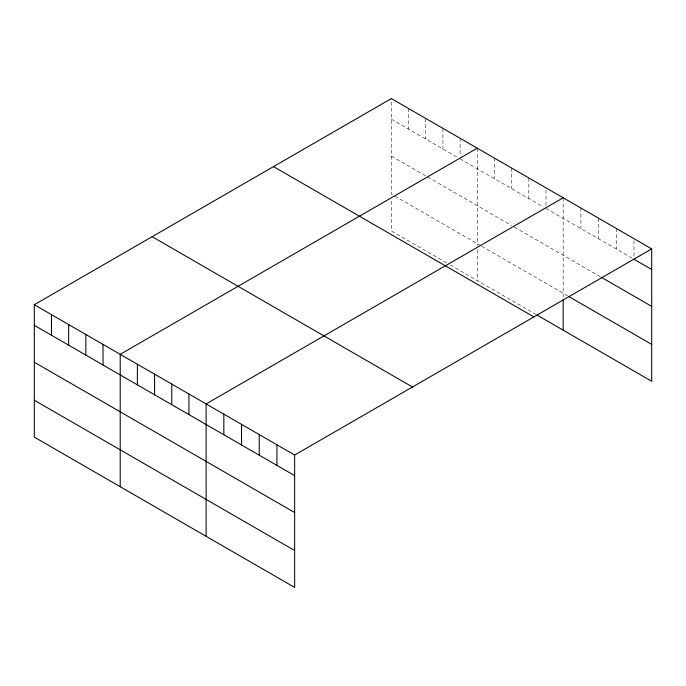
<?xml version="1.0" encoding="UTF-8"?>
<svg xmlns="http://www.w3.org/2000/svg" width="686" height="686" viewBox="0 0 686 686"><rect width="100%" height="100%" fill="white"/><g stroke="black" fill="none" stroke-linecap="round" stroke-linejoin="round"><path stroke-width="0.51" stroke-dasharray="3.43 2.57" d="M391.354 119.175L458.282 157.814M460.083 158.86L543.286 206.898M546.005 208.458L632.226 258.245M391.354 156.065L511.636 225.514M514.346 227.075L600.361 276.732M480.886 245.768L391.354 194.078L391.354 98.578M481.795 246.291L567.605 295.838M446.526 262.815L391.354 230.968L391.354 199.197M450.136 264.907L536.049 314.505M633.993 240.726L633.993 257.207M616.294 228.447L616.294 249.044M598.586 218.225L598.586 238.822M580.888 208.004L580.888 228.601M563.18 197.782L563.18 298.401M546.005 189.928L546.005 205.371M528.82 177.94L528.82 198.546M511.636 168.027L511.636 188.624M494.452 158.106L494.452 178.703M477.267 148.185L477.267 245.725M477.267 249.824L477.267 280.565M460.083 138.263L460.083 155.773M442.907 128.342L442.907 148.939M425.723 118.421L425.723 139.018M408.539 108.499L408.539 129.097"/><path stroke-width="1.03" d="M34.3 304.73L294.646 455.032L294.646 587.422L34.3 437.111L34.3 304.73L391.354 98.578L651.7 248.889L651.7 381.27L536.958 315.028M477.267 148.185L120.213 354.328L120.213 486.708M563.18 197.782L206.126 403.925L206.126 536.315M294.646 455.032L651.7 248.889M633.993 259.265L651.7 269.487M601.245 277.247L651.7 306.376M568.497 296.343L651.7 344.381M273.525 166.612L533.871 316.915M152.129 236.696L412.475 387.007M34.3 325.327L294.646 475.63M34.3 362.217L294.646 512.519M34.3 400.221L294.646 550.532M563.18 299.43L563.18 330.172M276.938 444.811L276.938 465.408M259.239 434.59L259.239 455.187M241.532 424.368L241.532 444.965M223.833 414.147L223.833 434.744M188.942 394.013L188.942 414.61M171.757 384.091L171.757 404.689M154.582 374.17L154.582 394.767M137.397 364.249L137.397 384.846M103.029 344.406L103.029 365.003M85.844 334.485L85.844 355.082M68.669 324.564L68.669 345.161M51.484 314.642L51.484 335.24"/></g></svg>
